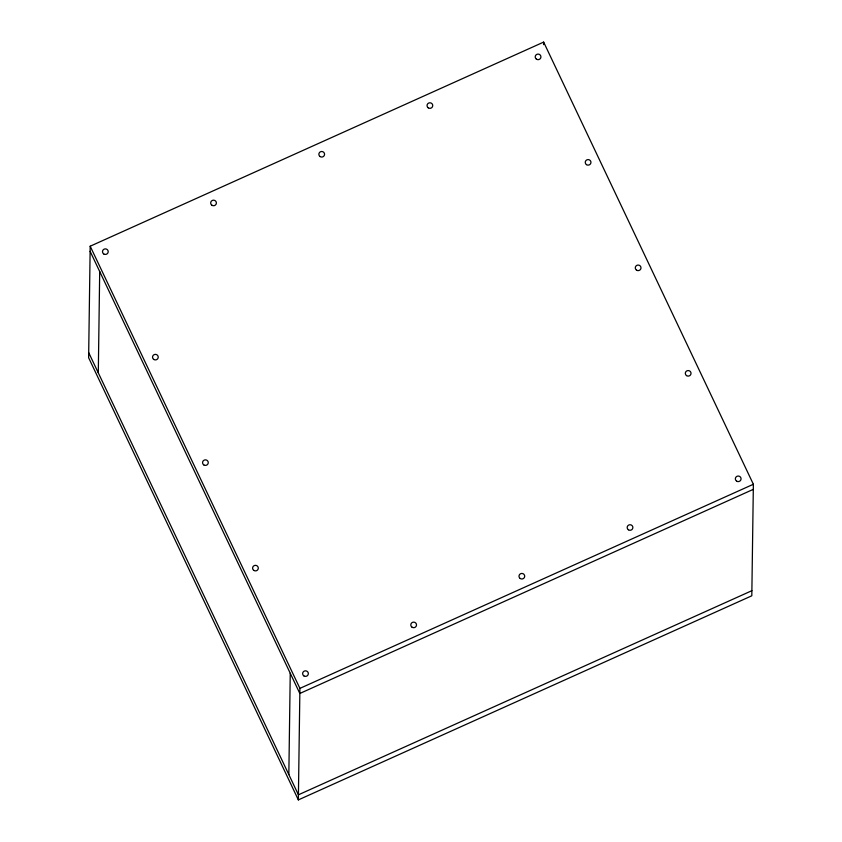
<?xml version="1.0" encoding="UTF-8"?>
<svg xmlns="http://www.w3.org/2000/svg" width="842" height="842" viewBox="0 0 842 842"><rect width="100%" height="100%" fill="white"/><g stroke="black" fill="none" stroke-linecap="round" stroke-linejoin="round"><path stroke-width="1.26" d="M90.189 246.211L88.631 357.734L298.352 799.9L751.811 595.789L753.369 484.266L543.648 42.1L90.189 246.211L299.91 688.377L298.352 799.9M98.293 372.859L99.703 271.524M288.838 774.587L290.248 673.263M543.606 44.647L543.648 42.1M299.91 688.377L753.369 484.266M753.295 489.36L299.836 693.471L90.115 251.316M751.885 590.684L298.426 794.806L88.705 352.64M636.499 270.124A2.852 2.779 0.8 0 0 640.983 268.103A2.852 2.779 0.8 0 0 636.941 265.314A2.852 2.779 0.8 0 0 636.499 270.124M428.252 107.839A2.852 2.779 0.8 0 0 432.735 105.818A2.852 2.779 0.8 0 0 428.694 103.04A2.852 2.779 0.8 0 0 428.252 107.839M520.198 578.486A2.852 2.779 0.8 0 0 524.692 576.465A2.852 2.779 0.8 0 0 520.651 573.686A2.852 2.779 0.8 0 0 520.198 578.486M303.836 675.873A2.852 2.779 0.8 0 0 308.33 673.853A2.852 2.779 0.8 0 0 304.288 671.074A2.852 2.779 0.8 0 0 303.836 675.873M628.385 529.786A2.852 2.779 0.8 0 0 632.868 527.766A2.852 2.779 0.8 0 0 628.827 524.987A2.852 2.779 0.8 0 0 628.385 529.786M253.8 570.392A2.852 2.779 0.8 0 0 258.294 568.371A2.852 2.779 0.8 0 0 254.252 565.592A2.852 2.779 0.8 0 0 253.8 570.392M203.775 464.9A2.852 2.779 0.8 0 0 208.258 462.879A2.852 2.779 0.8 0 0 204.217 460.1A2.852 2.779 0.8 0 0 203.775 464.9M153.739 359.418A2.852 2.779 0.8 0 0 158.222 357.397A2.852 2.779 0.8 0 0 154.181 354.619A2.852 2.779 0.8 0 0 153.739 359.418M412.022 627.185A2.852 2.779 0.8 0 0 416.506 625.164A2.852 2.779 0.8 0 0 412.464 622.375A2.852 2.779 0.8 0 0 412.022 627.185M320.065 156.538A2.852 2.779 0.8 0 0 324.559 154.518A2.852 2.779 0.8 0 0 320.518 151.739A2.852 2.779 0.8 0 0 320.065 156.538M736.561 481.098A2.852 2.779 0.8 0 0 741.055 479.077A2.852 2.779 0.8 0 0 737.013 476.288A2.852 2.779 0.8 0 0 736.561 481.098M103.703 253.926A2.852 2.779 0.8 0 0 108.197 251.905A2.852 2.779 0.8 0 0 104.155 249.127A2.852 2.779 0.8 0 0 103.703 253.926M686.525 375.606A2.852 2.779 0.8 0 0 691.019 373.585A2.852 2.779 0.8 0 0 686.977 370.806A2.852 2.779 0.8 0 0 686.525 375.606M586.464 164.632A2.852 2.779 0.8 0 0 590.947 162.611A2.852 2.779 0.8 0 0 586.906 159.833A2.852 2.779 0.8 0 0 586.464 164.632M536.428 59.151A2.852 2.779 0.8 0 0 540.922 57.13A2.852 2.779 0.8 0 0 536.88 54.341A2.852 2.779 0.8 0 0 536.428 59.151M211.889 205.227A2.852 2.779 0.8 0 0 216.373 203.217A2.852 2.779 0.8 0 0 212.331 200.428A2.852 2.779 0.8 0 0 211.889 205.227"/></g></svg>
